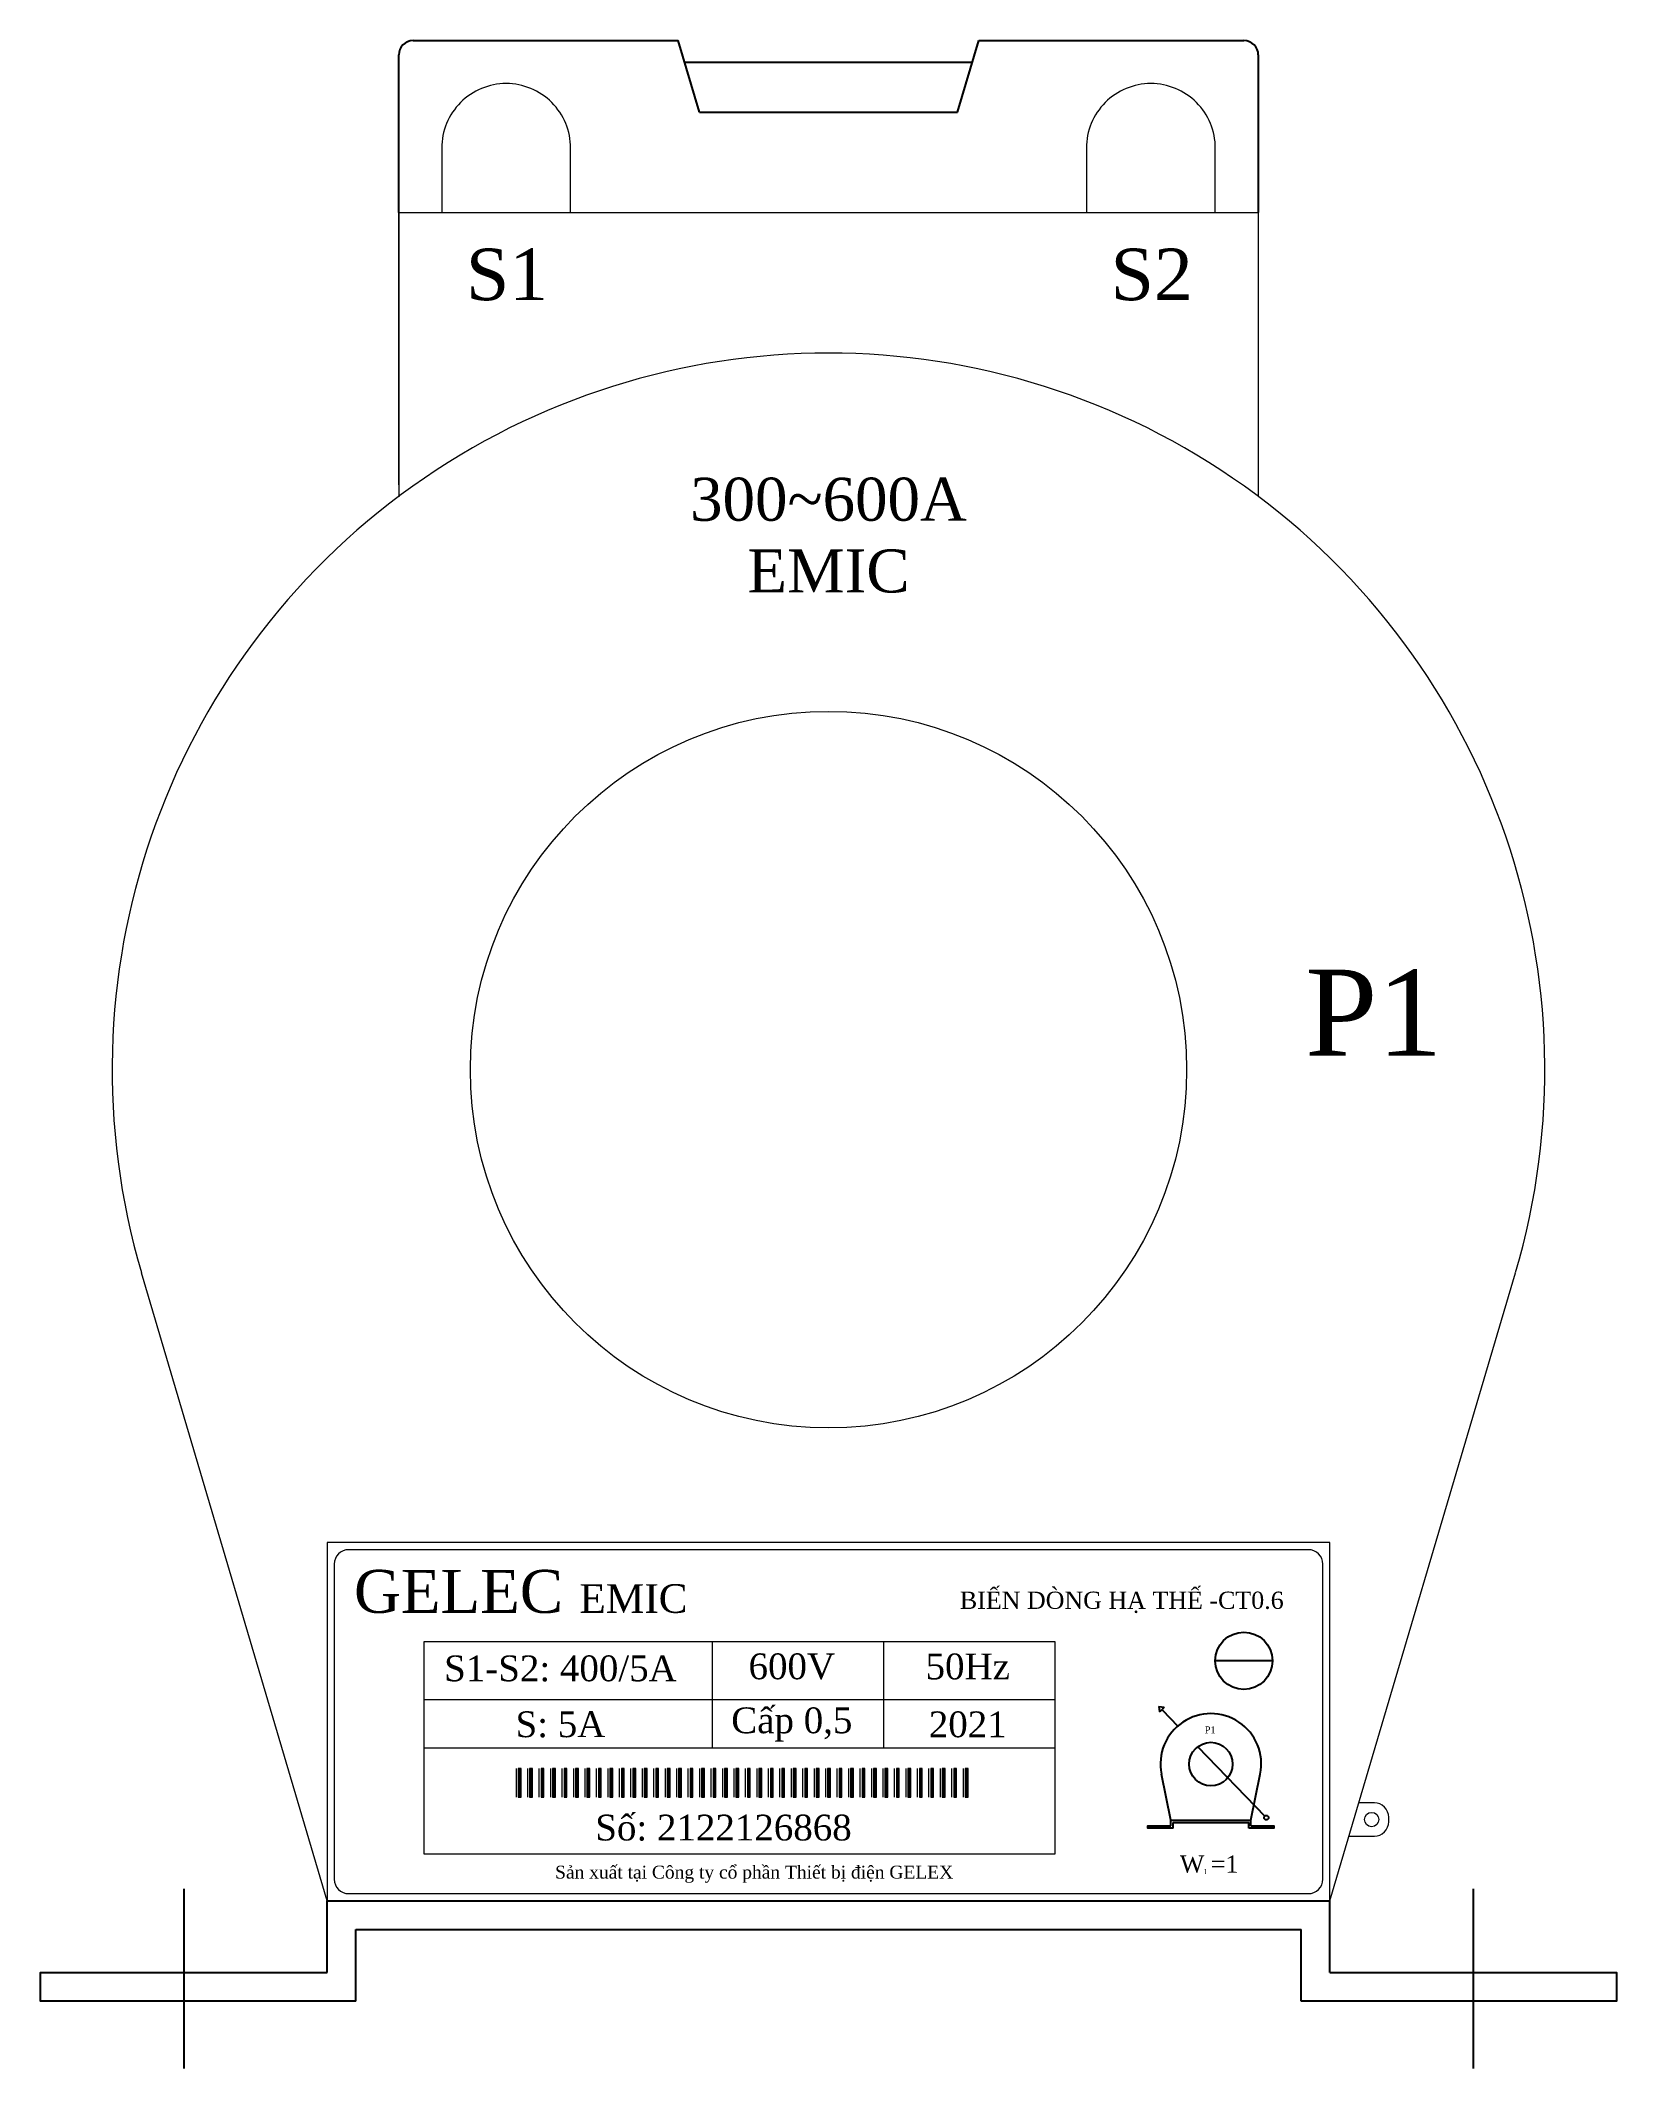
# Model space of a CAD drawing. Header units: millimetres. Extents: x 40 to 150, y 0 to 142.
import ezdxf

# ---------------------------------------------------------------- set-up
doc = ezdxf.new("R2010")
doc.units = ezdxf.units.MM
doc.styles.add('THIÊN1', font='times.ttf')

# ---------------------------------------------------------------- blocks, each defined once
blk = doc.blocks.new('*U407')
for p, q in [((-29, 46.81), (-10.5, 46.81)), ((-9, 41.81), (-10.5, 46.81)), ((9, 41.81), (10.5, 46.81)), ((10.5, 46.81), (29, 46.81)), ((-30, 34.81), (-30, 45.81)), ((-10.05, 45.31), (10.05, 45.31)), ((30, 45.81), (30, 34.81)), ((-9, 41.81), (9, 41.81)), ((30.99, -66.25), (26.99, -66.25)), ((23.05, -69.44), (23.43, -69.49)), ((23.05, -69.44), (23.1, -69.82)), ((23.1, -69.82), (23.28, -69.67)), ((23.43, -69.49), (23.28, -69.67)), ((23.28, -69.67), (24.38, -70.81)), ((25.77, -72.25), (30.45, -77.09)), ((23.89, -77.38), (23.24, -74.16)), ((29.49, -77.38), (30.14, -74.16)), ((23.89, -77.78), (23.89, -77.38)), ((23.89, -77.38), (29.49, -77.38)), ((24.05, -77.94), (24.05, -77.54)), ((24.05, -77.54), (29.33, -77.54)), ((29.33, -77.94), (29.33, -77.54)), ((29.49, -77.78), (29.49, -77.38))]:
    blk.add_line(p, q)
at = {"color": 85}
for p, q in [((-9, 41.81), (-10.5, 46.81)), ((9, 41.81), (10.5, 46.81)), ((-10.05, 45.31), (10.05, 45.31)), ((-9, 41.81), (9, 41.81)), ((-35, -83), (35, -83)), ((-35, -83), (35, -83))]:
    blk.add_line(p, q, dxfattribs=at)
at = {"color": 1, "lineweight": 9}
for p, q in [((-30, 15.81), (-30, 34.81)), ((-30, 34.81), (-30, 14.98)), ((30, 34.81), (30, 15.81)), ((30, 34.81), (30, 15)), ((-35, -83), (-47.95, -39.17)), ((35, -83), (47.95, -39.17))]:
    blk.add_line(p, q, dxfattribs=at)
at = {"lineweight": 9}
for p, q in [((-30, 34.81), (30, 34.81)), ((-21.81, -73.77), (-21.81, -75.77)), ((-21.81, -73.77), (-21.81, -75.77)), ((-21.64, -73.77), (-21.64, -75.77)), ((-21.62, -73.77), (-21.62, -75.77)), ((-21.59, -73.77), (-21.59, -75.77)), ((-21.56, -73.77), (-21.56, -75.77)), ((-21.53, -73.77), (-21.53, -75.77)), ((-21.5, -73.77), (-21.5, -75.77)), ((-21.48, -75.77), (-21.48, -73.77)), ((-21.01, -73.77), (-21.01, -75.77)), ((-21.01, -73.77), (-21.01, -75.77)), ((-20.84, -73.77), (-20.84, -75.77)), ((-20.82, -73.77), (-20.82, -75.77)), ((-20.79, -73.77), (-20.79, -75.77)), ((-20.76, -73.77), (-20.76, -75.77)), ((-20.73, -73.77), (-20.73, -75.77)), ((-20.7, -73.77), (-20.7, -75.77)), ((-20.68, -75.77), (-20.68, -73.77)), ((-20.21, -73.77), (-20.21, -75.77)), ((-20.21, -73.77), (-20.21, -75.77)), ((-20.04, -73.77), (-20.04, -75.77)), ((-20.02, -73.77), (-20.02, -75.77)), ((-19.99, -73.77), (-19.99, -75.77)), ((-19.96, -73.77), (-19.96, -75.77)), ((-19.93, -73.77), (-19.93, -75.77)), ((-19.9, -73.77), (-19.9, -75.77)), ((-19.88, -75.77), (-19.88, -73.77)), ((-19.41, -73.77), (-19.41, -75.77)), ((-19.41, -73.77), (-19.41, -75.77)), ((-19.24, -73.77), (-19.24, -75.77)), ((-19.22, -73.77), (-19.22, -75.77)), ((-19.19, -73.77), (-19.19, -75.77)), ((-19.16, -73.77), (-19.16, -75.77)), ((-19.13, -73.77), (-19.13, -75.77)), ((-19.1, -73.77), (-19.1, -75.77)), ((-19.08, -75.77), (-19.08, -73.77)), ((-18.61, -73.77), (-18.61, -75.77)), ((-18.61, -73.77), (-18.61, -75.77)), ((-18.44, -73.77), (-18.44, -75.77)), ((-18.42, -73.77), (-18.42, -75.77)), ((-18.39, -73.77), (-18.39, -75.77)), ((-18.36, -73.77), (-18.36, -75.77)), ((-18.33, -73.77), (-18.33, -75.77)), ((-18.3, -73.77), (-18.3, -75.77)), ((-18.28, -75.77), (-18.28, -73.77)), ((-17.81, -73.77), (-17.81, -75.77)), ((-17.81, -73.77), (-17.81, -75.77)), ((-17.64, -73.77), (-17.64, -75.77)), ((-17.62, -73.77), (-17.62, -75.77)), ((-17.59, -73.77), (-17.59, -75.77)), ((-17.56, -73.77), (-17.56, -75.77)), ((-17.53, -73.77), (-17.53, -75.77)), ((-17.5, -73.77), (-17.5, -75.77)), ((-17.48, -75.77), (-17.48, -73.77)), ((-17.01, -73.77), (-17.01, -75.77)), ((-17.01, -73.77), (-17.01, -75.77)), ((-16.84, -73.77), (-16.84, -75.77)), ((-16.82, -73.77), (-16.82, -75.77)), ((-16.79, -73.77), (-16.79, -75.77)), ((-16.76, -73.77), (-16.76, -75.77)), ((-16.73, -73.77), (-16.73, -75.77)), ((-16.7, -73.77), (-16.7, -75.77)), ((-16.68, -75.77), (-16.68, -73.77)), ((-16.21, -73.77), (-16.21, -75.77)), ((-16.21, -73.77), (-16.21, -75.77)), ((-16.04, -73.77), (-16.04, -75.77)), ((-16.02, -73.77), (-16.02, -75.77)), ((-15.99, -73.77), (-15.99, -75.77)), ((-15.96, -73.77), (-15.96, -75.77)), ((-15.93, -73.77), (-15.93, -75.77)), ((-15.9, -73.77), (-15.9, -75.77)), ((-15.88, -75.77), (-15.88, -73.77)), ((-15.41, -73.77), (-15.41, -75.77)), ((-15.41, -73.77), (-15.41, -75.77)), ((-15.24, -73.77), (-15.24, -75.77)), ((-15.22, -73.77), (-15.22, -75.77)), ((-15.19, -73.77), (-15.19, -75.77)), ((-15.16, -73.77), (-15.16, -75.77)), ((-15.13, -73.77), (-15.13, -75.77)), ((-15.1, -73.77), (-15.1, -75.77)), ((-15.08, -75.77), (-15.08, -73.77)), ((-14.61, -73.77), (-14.61, -75.77)), ((-14.61, -73.77), (-14.61, -75.77)), ((-14.44, -73.77), (-14.44, -75.77)), ((-14.42, -73.77), (-14.42, -75.77)), ((-14.39, -73.77), (-14.39, -75.77)), ((-14.36, -73.77), (-14.36, -75.77)), ((-14.33, -73.77), (-14.33, -75.77)), ((-14.3, -73.77), (-14.3, -75.77)), ((-14.28, -75.77), (-14.28, -73.77)), ((-13.81, -73.77), (-13.81, -75.77)), ((-13.81, -73.77), (-13.81, -75.77)), ((-13.64, -73.77), (-13.64, -75.77)), ((-13.62, -73.77), (-13.62, -75.77)), ((-13.59, -73.77), (-13.59, -75.77)), ((-13.56, -73.77), (-13.56, -75.77)), ((-13.53, -73.77), (-13.53, -75.77)), ((-13.5, -73.77), (-13.5, -75.77)), ((-13.48, -75.77), (-13.48, -73.77)), ((-13.01, -73.77), (-13.01, -75.77)), ((-13.01, -73.77), (-13.01, -75.77)), ((-12.84, -73.77), (-12.84, -75.77)), ((-12.82, -73.77), (-12.82, -75.77)), ((-12.79, -73.77), (-12.79, -75.77)), ((-12.76, -73.77), (-12.76, -75.77)), ((-12.73, -73.77), (-12.73, -75.77)), ((-12.7, -73.77), (-12.7, -75.77)), ((-12.68, -75.77), (-12.68, -73.77)), ((-12.21, -73.77), (-12.21, -75.77)), ((-12.21, -73.77), (-12.21, -75.77)), ((-12.04, -73.77), (-12.04, -75.77)), ((-12.02, -73.77), (-12.02, -75.77)), ((-11.99, -73.77), (-11.99, -75.77)), ((-11.96, -73.77), (-11.96, -75.77)), ((-11.93, -73.77), (-11.93, -75.77)), ((-11.9, -73.77), (-11.9, -75.77)), ((-11.88, -75.77), (-11.88, -73.77)), ((-11.41, -73.77), (-11.41, -75.77)), ((-11.41, -73.77), (-11.41, -75.77)), ((-11.24, -73.77), (-11.24, -75.77)), ((-11.22, -73.77), (-11.22, -75.77)), ((-11.19, -73.77), (-11.19, -75.77)), ((-11.16, -73.77), (-11.16, -75.77)), ((-11.13, -73.77), (-11.13, -75.77)), ((-11.1, -73.77), (-11.1, -75.77)), ((-11.08, -75.77), (-11.08, -73.77)), ((-10.61, -73.77), (-10.61, -75.77)), ((-10.61, -73.77), (-10.61, -75.77)), ((-10.44, -73.77), (-10.44, -75.77)), ((-10.42, -73.77), (-10.42, -75.77)), ((-10.39, -73.77), (-10.39, -75.77)), ((-10.36, -73.77), (-10.36, -75.77)), ((-10.33, -73.77), (-10.33, -75.77)), ((-10.3, -73.77), (-10.3, -75.77)), ((-10.28, -75.77), (-10.28, -73.77)), ((-9.81, -73.77), (-9.81, -75.77)), ((-9.81, -73.77), (-9.81, -75.77)), ((-9.64, -73.77), (-9.64, -75.77)), ((-9.62, -73.77), (-9.62, -75.77)), ((-9.59, -73.77), (-9.59, -75.77)), ((-9.56, -73.77), (-9.56, -75.77)), ((-9.53, -73.77), (-9.53, -75.77)), ((-9.5, -73.77), (-9.5, -75.77)), ((-9.48, -75.77), (-9.48, -73.77)), ((-9.01, -73.77), (-9.01, -75.77)), ((-9.01, -73.77), (-9.01, -75.77)), ((-8.84, -73.77), (-8.84, -75.77)), ((-8.82, -73.77), (-8.82, -75.77)), ((-8.79, -73.77), (-8.79, -75.77)), ((-8.76, -73.77), (-8.76, -75.77)), ((-8.73, -73.77), (-8.73, -75.77)), ((-8.7, -73.77), (-8.7, -75.77)), ((-8.68, -75.77), (-8.68, -73.77)), ((-8.21, -73.77), (-8.21, -75.77)), ((-8.21, -73.77), (-8.21, -75.77)), ((-8.04, -73.77), (-8.04, -75.77)), ((-8.02, -73.77), (-8.02, -75.77)), ((-7.99, -73.77), (-7.99, -75.77)), ((-7.96, -73.77), (-7.96, -75.77)), ((-7.93, -73.77), (-7.93, -75.77)), ((-7.9, -73.77), (-7.9, -75.77)), ((-7.88, -75.77), (-7.88, -73.77)), ((-7.41, -73.77), (-7.41, -75.77)), ((-7.41, -73.77), (-7.41, -75.77)), ((-7.24, -73.77), (-7.24, -75.77)), ((-7.22, -73.77), (-7.22, -75.77)), ((-7.19, -73.77), (-7.19, -75.77)), ((-7.16, -73.77), (-7.16, -75.77)), ((-7.13, -73.77), (-7.13, -75.77)), ((-7.1, -73.77), (-7.1, -75.77)), ((-7.08, -75.77), (-7.08, -73.77)), ((-6.61, -73.77), (-6.61, -75.77)), ((-6.61, -73.77), (-6.61, -75.77)), ((-6.44, -73.77), (-6.44, -75.77)), ((-6.42, -73.77), (-6.42, -75.77)), ((-6.39, -73.77), (-6.39, -75.77)), ((-6.36, -73.77), (-6.36, -75.77)), ((-6.33, -73.77), (-6.33, -75.77)), ((-6.3, -73.77), (-6.3, -75.77)), ((-6.28, -75.77), (-6.28, -73.77)), ((-5.81, -73.77), (-5.81, -75.77)), ((-5.81, -73.77), (-5.81, -75.77)), ((-5.64, -73.77), (-5.64, -75.77)), ((-5.62, -73.77), (-5.62, -75.77)), ((-5.59, -73.77), (-5.59, -75.77)), ((-5.56, -73.77), (-5.56, -75.77)), ((-5.53, -73.77), (-5.53, -75.77)), ((-5.5, -73.77), (-5.5, -75.77)), ((-5.48, -75.77), (-5.48, -73.77)), ((-5.01, -73.77), (-5.01, -75.77)), ((-5.01, -73.77), (-5.01, -75.77)), ((-4.84, -73.77), (-4.84, -75.77)), ((-4.82, -73.77), (-4.82, -75.77)), ((-4.79, -73.77), (-4.79, -75.77)), ((-4.76, -73.77), (-4.76, -75.77)), ((-4.73, -73.77), (-4.73, -75.77)), ((-4.7, -73.77), (-4.7, -75.77)), ((-4.68, -75.77), (-4.68, -73.77)), ((-4.21, -73.77), (-4.21, -75.77)), ((-4.21, -73.77), (-4.21, -75.77)), ((-4.04, -73.77), (-4.04, -75.77)), ((-4.02, -73.77), (-4.02, -75.77)), ((-3.99, -73.77), (-3.99, -75.77)), ((-3.96, -73.77), (-3.96, -75.77)), ((-3.93, -73.77), (-3.93, -75.77)), ((-3.9, -73.77), (-3.9, -75.77)), ((-3.88, -75.77), (-3.88, -73.77)), ((-3.41, -73.77), (-3.41, -75.77)), ((-3.41, -73.77), (-3.41, -75.77)), ((-3.24, -73.77), (-3.24, -75.77)), ((-3.22, -73.77), (-3.22, -75.77)), ((-3.19, -73.77), (-3.19, -75.77)), ((-3.16, -73.77), (-3.16, -75.77)), ((-3.13, -73.77), (-3.13, -75.77)), ((-3.1, -73.77), (-3.1, -75.77)), ((-3.08, -75.77), (-3.08, -73.77)), ((-2.61, -73.77), (-2.61, -75.77)), ((-2.61, -73.77), (-2.61, -75.77)), ((-2.44, -73.77), (-2.44, -75.77)), ((-2.42, -73.77), (-2.42, -75.77)), ((-2.39, -73.77), (-2.39, -75.77)), ((-2.36, -73.77), (-2.36, -75.77)), ((-2.33, -73.77), (-2.33, -75.77)), ((-2.3, -73.77), (-2.3, -75.77)), ((-2.28, -75.77), (-2.28, -73.77)), ((-1.81, -73.77), (-1.81, -75.77)), ((-1.81, -73.77), (-1.81, -75.77)), ((-1.64, -73.77), (-1.64, -75.77)), ((-1.62, -73.77), (-1.62, -75.77)), ((-1.59, -73.77), (-1.59, -75.77)), ((-1.56, -73.77), (-1.56, -75.77)), ((-1.53, -73.77), (-1.53, -75.77)), ((-1.5, -73.77), (-1.5, -75.77)), ((-1.48, -75.77), (-1.48, -73.77)), ((-1.01, -73.77), (-1.01, -75.77)), ((-1.01, -73.77), (-1.01, -75.77)), ((-0.84, -73.77), (-0.84, -75.77)), ((-0.82, -73.77), (-0.82, -75.77)), ((-0.79, -73.77), (-0.79, -75.77)), ((-0.76, -73.77), (-0.76, -75.77)), ((-0.73, -73.77), (-0.73, -75.77)), ((-0.7, -73.77), (-0.7, -75.77)), ((-0.68, -75.77), (-0.68, -73.77)), ((-0.21, -73.77), (-0.21, -75.77)), ((-0.21, -73.77), (-0.21, -75.77)), ((-0.04, -73.77), (-0.04, -75.77)), ((-0.02, -73.77), (-0.02, -75.77)), ((0.01, -73.77), (0.01, -75.77)), ((0.04, -73.77), (0.04, -75.77)), ((0.07, -73.77), (0.07, -75.77)), ((0.1, -73.77), (0.1, -75.77)), ((0.12, -75.77), (0.12, -73.77)), ((0.59, -73.77), (0.59, -75.77)), ((0.59, -73.77), (0.59, -75.77)), ((0.76, -73.77), (0.76, -75.77)), ((0.78, -73.77), (0.78, -75.77)), ((0.81, -73.77), (0.81, -75.77)), ((0.84, -73.77), (0.84, -75.77)), ((0.87, -73.77), (0.87, -75.77)), ((0.9, -73.77), (0.9, -75.77)), ((0.92, -75.77), (0.92, -73.77)), ((1.39, -73.77), (1.39, -75.77)), ((1.39, -73.77), (1.39, -75.77)), ((1.56, -73.77), (1.56, -75.77)), ((1.58, -73.77), (1.58, -75.77)), ((1.61, -73.77), (1.61, -75.77)), ((1.64, -73.77), (1.64, -75.77)), ((1.67, -73.77), (1.67, -75.77)), ((1.7, -73.77), (1.7, -75.77)), ((1.72, -75.77), (1.72, -73.77)), ((2.19, -73.77), (2.19, -75.77)), ((2.19, -73.77), (2.19, -75.77)), ((2.36, -73.77), (2.36, -75.77)), ((2.38, -73.77), (2.38, -75.77)), ((2.41, -73.77), (2.41, -75.77)), ((2.44, -73.77), (2.44, -75.77)), ((2.47, -73.77), (2.47, -75.77)), ((2.5, -73.77), (2.5, -75.77)), ((2.52, -75.77), (2.52, -73.77)), ((2.99, -73.77), (2.99, -75.77)), ((2.99, -73.77), (2.99, -75.77)), ((3.16, -73.77), (3.16, -75.77)), ((3.18, -73.77), (3.18, -75.77)), ((3.21, -73.77), (3.21, -75.77)), ((3.24, -73.77), (3.24, -75.77)), ((3.27, -73.77), (3.27, -75.77)), ((3.3, -73.77), (3.3, -75.77)), ((3.32, -75.77), (3.32, -73.77)), ((3.79, -73.77), (3.79, -75.77)), ((3.79, -73.77), (3.79, -75.77)), ((3.96, -73.77), (3.96, -75.77)), ((3.98, -73.77), (3.98, -75.77)), ((4.01, -73.77), (4.01, -75.77)), ((4.04, -73.77), (4.04, -75.77)), ((4.07, -73.77), (4.07, -75.77)), ((4.1, -73.77), (4.1, -75.77)), ((4.12, -75.77), (4.12, -73.77)), ((4.59, -73.77), (4.59, -75.77)), ((4.59, -73.77), (4.59, -75.77)), ((4.76, -73.77), (4.76, -75.77)), ((4.78, -73.77), (4.78, -75.77)), ((4.81, -73.77), (4.81, -75.77)), ((4.84, -73.77), (4.84, -75.77)), ((4.87, -73.77), (4.87, -75.77)), ((4.9, -73.77), (4.9, -75.77)), ((4.92, -75.77), (4.92, -73.77)), ((5.39, -73.77), (5.39, -75.77)), ((5.39, -73.77), (5.39, -75.77)), ((5.56, -73.77), (5.56, -75.77)), ((5.58, -73.77), (5.58, -75.77)), ((5.61, -73.77), (5.61, -75.77)), ((5.64, -73.77), (5.64, -75.77)), ((5.67, -73.77), (5.67, -75.77)), ((5.7, -73.77), (5.7, -75.77)), ((5.72, -75.77), (5.72, -73.77)), ((6.19, -73.77), (6.19, -75.77)), ((6.19, -73.77), (6.19, -75.77)), ((6.36, -73.77), (6.36, -75.77)), ((6.38, -73.77), (6.38, -75.77)), ((6.41, -73.77), (6.41, -75.77)), ((6.44, -73.77), (6.44, -75.77)), ((6.47, -73.77), (6.47, -75.77)), ((6.5, -73.77), (6.5, -75.77)), ((6.52, -75.77), (6.52, -73.77)), ((6.99, -73.77), (6.99, -75.77)), ((6.99, -73.77), (6.99, -75.77)), ((7.16, -73.77), (7.16, -75.77)), ((7.18, -73.77), (7.18, -75.77)), ((7.21, -73.77), (7.21, -75.77)), ((7.24, -73.77), (7.24, -75.77)), ((7.27, -73.77), (7.27, -75.77)), ((7.3, -73.77), (7.3, -75.77)), ((7.32, -75.77), (7.32, -73.77)), ((7.79, -73.77), (7.79, -75.77)), ((7.79, -73.77), (7.79, -75.77)), ((7.96, -73.77), (7.96, -75.77)), ((7.98, -73.77), (7.98, -75.77)), ((8.01, -73.77), (8.01, -75.77)), ((8.04, -73.77), (8.04, -75.77)), ((8.07, -73.77), (8.07, -75.77)), ((8.1, -73.77), (8.1, -75.77)), ((8.12, -75.77), (8.12, -73.77)), ((8.59, -73.77), (8.59, -75.77)), ((8.59, -73.77), (8.59, -75.77)), ((8.76, -73.77), (8.76, -75.77)), ((8.78, -73.77), (8.78, -75.77)), ((8.81, -73.77), (8.81, -75.77)), ((8.84, -73.77), (8.84, -75.77)), ((8.87, -73.77), (8.87, -75.77)), ((8.9, -73.77), (8.9, -75.77)), ((8.92, -75.77), (8.92, -73.77)), ((9.39, -73.77), (9.39, -75.77)), ((9.39, -73.77), (9.39, -75.77)), ((9.56, -73.77), (9.56, -75.77)), ((9.58, -73.77), (9.58, -75.77)), ((9.61, -73.77), (9.61, -75.77)), ((9.64, -73.77), (9.64, -75.77)), ((9.67, -73.77), (9.67, -75.77)), ((9.7, -73.77), (9.7, -75.77)), ((9.72, -75.77), (9.72, -73.77))]:
    blk.add_line(p, q, dxfattribs=at)
at = {"color": 251, "lineweight": 9}
for p, q in [((-8.13, -64.92), (-8.13, -72.32)), ((3.85, -64.92), (3.85, -72.32)), ((-28.24, -68.96), (15.83, -68.96)), ((-28.24, -72.32), (15.83, -72.32))]:
    blk.add_line(p, q, dxfattribs=at)
at = {"color": 54}
for p, q in [((-45, -82.16), (-45, -94.7)), ((-35, -88), (-35, -83)), ((35, -88), (35, -83)), ((45, -82.16), (45, -94.7)), ((-33, -90), (-33, -85)), ((-33, -85), (33, -85)), ((33, -90), (33, -85))]:
    blk.add_line(p, q, dxfattribs=at)
at = {"lineweight": 9}
for points in [[(-27, 34.81), (-18, 34.81), (-18, 39.31, 0.414214), (-22.5, 43.81), (-22.5, 43.81, 0.414214), (-27, 39.31)], [(18, 34.81), (27, 34.81), (27, 39.31, 0.414214), (22.5, 43.81), (22.5, 43.81, 0.414214), (18, 39.31)]]:
    blk.add_lwpolyline(points, format="xyb", close=True, dxfattribs=at)
at = {"color": 251, "lineweight": 9}
for points in [[(-35, -83), (35, -83), (35, -58), (-35, -58)], [(-28.24, -79.72), (15.83, -79.72), (15.83, -64.92), (-28.24, -64.92)]]:
    blk.add_lwpolyline(points, close=True, dxfattribs=at)
blk.add_lwpolyline([(-33.5, -82.5), (33.5, -82.5, 0.414214), (34.5, -81.5), (34.5, -59.5, 0.414214), (33.5, -58.5), (-33.5, -58.5, 0.414214), (-34.5, -59.5), (-34.5, -81.5, 0.414214)], format="xyb", close=True, dxfattribs=at)
at = {"lineweight": 9}
for points in [[(-21.66, -75.77), (-21.46, -75.77), (-21.46, -73.77), (-21.66, -73.77)], [(-20.86, -75.77), (-20.66, -75.77), (-20.66, -73.77), (-20.86, -73.77)], [(-20.06, -75.77), (-19.86, -75.77), (-19.86, -73.77), (-20.06, -73.77)], [(-19.26, -75.77), (-19.06, -75.77), (-19.06, -73.77), (-19.26, -73.77)], [(-18.46, -75.77), (-18.26, -75.77), (-18.26, -73.77), (-18.46, -73.77)], [(-17.66, -75.77), (-17.46, -75.77), (-17.46, -73.77), (-17.66, -73.77)], [(-16.86, -75.77), (-16.66, -75.77), (-16.66, -73.77), (-16.86, -73.77)], [(-16.06, -75.77), (-15.86, -75.77), (-15.86, -73.77), (-16.06, -73.77)], [(-15.26, -75.77), (-15.06, -75.77), (-15.06, -73.77), (-15.26, -73.77)], [(-14.46, -75.77), (-14.26, -75.77), (-14.26, -73.77), (-14.46, -73.77)], [(-13.66, -75.77), (-13.46, -75.77), (-13.46, -73.77), (-13.66, -73.77)], [(-12.86, -75.77), (-12.66, -75.77), (-12.66, -73.77), (-12.86, -73.77)], [(-12.06, -75.77), (-11.86, -75.77), (-11.86, -73.77), (-12.06, -73.77)], [(-11.26, -75.77), (-11.06, -75.77), (-11.06, -73.77), (-11.26, -73.77)], [(-10.46, -75.77), (-10.26, -75.77), (-10.26, -73.77), (-10.46, -73.77)], [(-9.66, -75.77), (-9.46, -75.77), (-9.46, -73.77), (-9.66, -73.77)], [(-8.86, -75.77), (-8.66, -75.77), (-8.66, -73.77), (-8.86, -73.77)], [(-8.06, -75.77), (-7.86, -75.77), (-7.86, -73.77), (-8.06, -73.77)], [(-7.26, -75.77), (-7.06, -75.77), (-7.06, -73.77), (-7.26, -73.77)], [(-6.46, -75.77), (-6.26, -75.77), (-6.26, -73.77), (-6.46, -73.77)], [(-5.66, -75.77), (-5.46, -75.77), (-5.46, -73.77), (-5.66, -73.77)], [(-4.86, -75.77), (-4.66, -75.77), (-4.66, -73.77), (-4.86, -73.77)], [(-4.06, -75.77), (-3.86, -75.77), (-3.86, -73.77), (-4.06, -73.77)], [(-3.26, -75.77), (-3.06, -75.77), (-3.06, -73.77), (-3.26, -73.77)], [(-2.46, -75.77), (-2.26, -75.77), (-2.26, -73.77), (-2.46, -73.77)], [(-1.66, -75.77), (-1.46, -75.77), (-1.46, -73.77), (-1.66, -73.77)], [(-0.86, -75.77), (-0.66, -75.77), (-0.66, -73.77), (-0.86, -73.77)], [(-0.06, -75.77), (0.14, -75.77), (0.14, -73.77), (-0.06, -73.77)], [(0.74, -75.77), (0.94, -75.77), (0.94, -73.77), (0.74, -73.77)], [(1.54, -75.77), (1.74, -75.77), (1.74, -73.77), (1.54, -73.77)], [(2.34, -75.77), (2.54, -75.77), (2.54, -73.77), (2.34, -73.77)], [(3.14, -75.77), (3.34, -75.77), (3.34, -73.77), (3.14, -73.77)], [(3.94, -75.77), (4.14, -75.77), (4.14, -73.77), (3.94, -73.77)], [(4.74, -75.77), (4.94, -75.77), (4.94, -73.77), (4.74, -73.77)], [(5.54, -75.77), (5.74, -75.77), (5.74, -73.77), (5.54, -73.77)], [(6.34, -75.77), (6.54, -75.77), (6.54, -73.77), (6.34, -73.77)], [(7.14, -75.77), (7.34, -75.77), (7.34, -73.77), (7.14, -73.77)], [(7.94, -75.77), (8.14, -75.77), (8.14, -73.77), (7.94, -73.77)], [(8.74, -75.77), (8.94, -75.77), (8.94, -73.77), (8.74, -73.77)], [(9.54, -75.77), (9.74, -75.77), (9.74, -73.77), (9.54, -73.77)]]:
    blk.add_lwpolyline(points, close=True, dxfattribs=at)
at = {"color": 1, "lineweight": 9}
blk.add_lwpolyline([(36.33, -78.49), (38.1, -78.49, 0.414214), (39.1, -77.49), (39.1, -77.17, 0.414214), (38.1, -76.17), (37.02, -76.17)], format="xyb", dxfattribs=at)
for points in [[(24.05, -77.94), (22.29, -77.94), (22.29, -77.78), (23.89, -77.78)], [(29.49, -77.78), (31.09, -77.78), (31.09, -77.94), (29.33, -77.94)]]:
    blk.add_lwpolyline(points)
at = {"color": 54}
for points in [[(-33, -90), (-55, -90), (-55, -88), (-35, -88)], [(35, -88), (55, -88), (55, -90), (33, -90)]]:
    blk.add_lwpolyline(points, dxfattribs=at)
at = {"color": 1, "lineweight": 9}
for centre, radius in [((0, -25), 25), ((37.91, -77.33), 0.5)]:
    blk.add_circle(centre, radius, dxfattribs=at)
for centre, radius in [((28.99, -66.25), 2), ((26.69, -73.46), 1.52), ((30.56, -77.2), 0.16)]:
    blk.add_circle(centre, radius)
for centre, radius, start, end in [((-29, 45.81), 1, 90, 180), ((29, 45.81), 1, 0, 90), ((26.69, -73.46), 3.52, 348.5926, 191.4074)]:
    blk.add_arc(centre, radius, start, end)
blk.add_arc((0, -25), 50, 343.5396, 196.4604, dxfattribs=at)
at = {"color": 1, "attachment_point": 5, "style": 'THIÊN1'}
for s, insert, char_height, width in [('S1', (-22.44, 30.47), 3.6, 144.5226), ('S2', (22.56, 30.47), 3.6, 144.5226), ('300~600A\\PEMIC', (0, 12.28), 3, 120.4355), ('P1', (38.06, -21.02), 6, 240.871)]:
    blk.add_mtext(s, dxfattribs=dict(at, insert=insert, char_height=char_height, width=width))
at = {"attachment_point": 5, "style": 'THIÊN1'}
for s, insert, char_height, width in [('GELEC {\\H0.6667x;EMIC}', (-21.48, -61.43), 3, 120.4355), ('BIẾN DÒNG HẠ THẾ -CT0.6', (20.47, -62.18), 1.2, 72.2613), ('S1-S2: 400/5A', (-18.71, -66.8), 1.8, 72.2613), ('600V', (-2.56, -66.66), 1.8, 72.2613), ('50Hz', (9.72, -66.66), 1.8, 72.2613), ('Cấp 0,5', (-2.56, -70.7), 1.8, 72.2613), ('S: 5A', (-18.71, -70.7), 1.8, 72.2613), ('2021', (9.72, -70.7), 1.8, 72.2613), ('P1', (26.64, -71.07), 0.48, 19.2697), ('Số: 2122126868', (-7.33, -77.91), 1.8, 72.2613), ('Sản xuất tại Công ty cổ phần Thiết bị điện GELEX', (-5.19, -81.15), 0.9, 54.196), ('\\pi-3.6,l3.6,t3.6;W =1', (26.57, -80.45), 1.2, 72.2613), ('1', (26.31, -80.96), 0.36, 21.6784)]:
    blk.add_mtext(s, dxfattribs=dict(at, insert=insert, char_height=char_height, width=width))

msp = doc.modelspace()

# ---------------------------------------------------------------- block references
msp.add_blockref('*U407', (94.7, 94.7))

doc.saveas('drawing.dxf')
